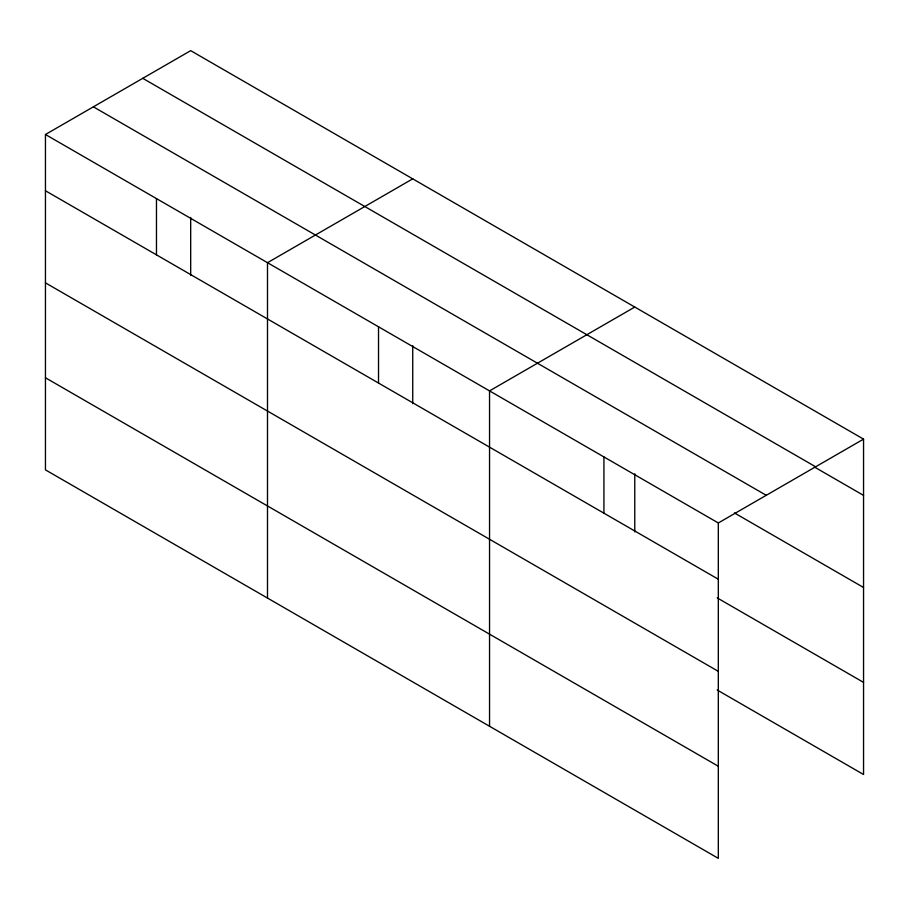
<?xml version="1.0" encoding="UTF-8"?>
<svg xmlns="http://www.w3.org/2000/svg" width="909" height="909" viewBox="0 0 909 909"><rect width="100%" height="100%" fill="white"/><g stroke="black" fill="none" stroke-linecap="round" stroke-linejoin="round"><path stroke-width="1.36" d="M718.315 671.342L718.315 522.97L45.45 134.498L45.45 469.873L718.315 858.346L718.315 671.342L45.45 282.858M717.178 689.999L863.55 774.502L863.55 439.127L190.685 50.654L45.45 134.498M412.731 178.846L267.496 262.701L267.496 598.077M634.777 307.049L489.542 390.893L489.542 726.268M718.315 522.97L863.55 439.127M142.758 78.322L815.623 466.794M814.35 466.976L863.55 495.382M93.377 106.83L766.242 495.303M734.404 512.926L863.55 587.487M45.45 190.754L718.315 579.226M717.178 597.883L863.55 682.386M45.45 377.769L718.315 766.242M634.777 473.816L634.777 531.89M603.928 456.932L603.928 513.187M412.731 345.625L412.731 403.698M378.519 326.797L378.519 383.053M190.685 217.433L190.685 275.507M156.473 198.594L156.473 254.85"/></g></svg>
